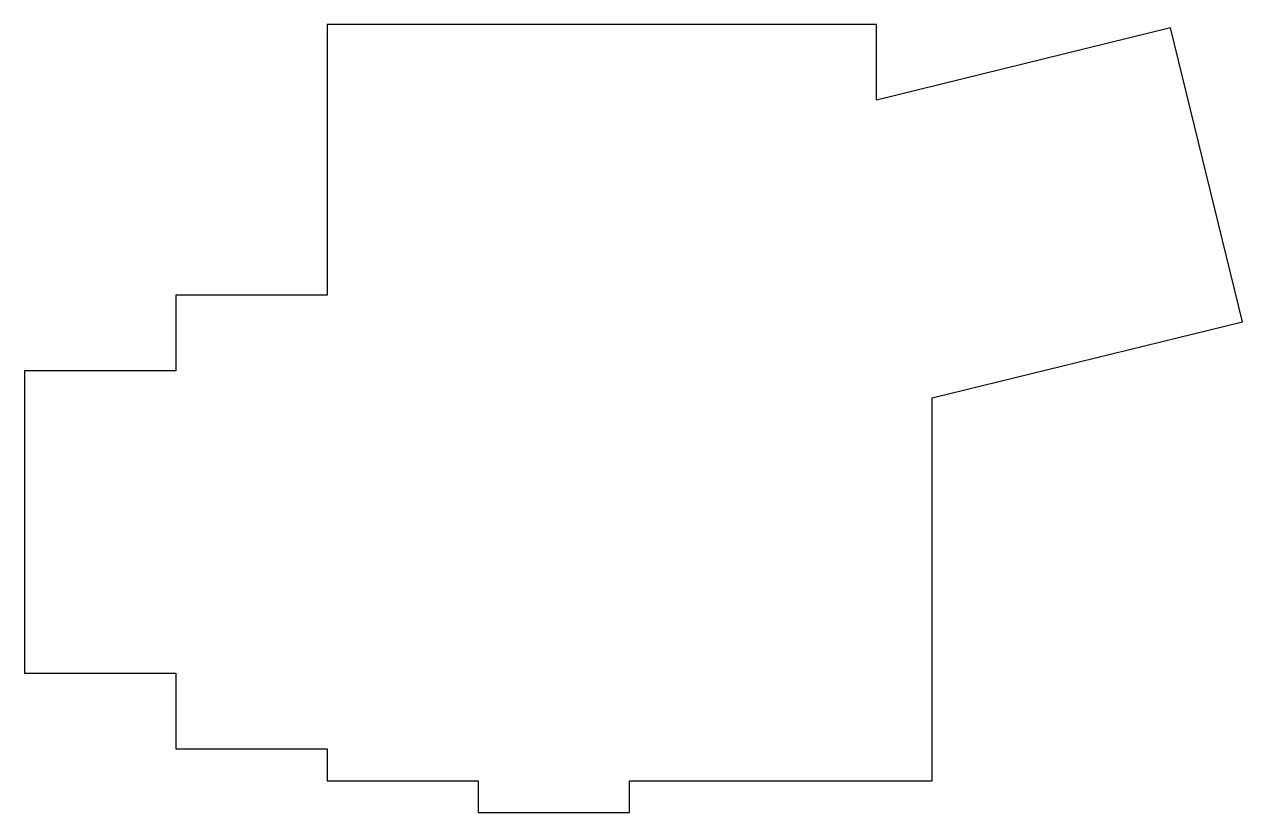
# Model space of a CAD drawing. Header units: metres. Extents: x 4 to 157, y 4 to 103.
import ezdxf

# ---------------------------------------------------------------- set-up
doc = ezdxf.new("R2010")
doc.units = ezdxf.units.M

msp = doc.modelspace()

# ---------------------------------------------------------------- linework, layer by layer
for p, q in [((111, 103), (42, 103)), ((42, 103), (42, 69)), ((111, 93.5), (111, 103)), ((147.903, 102.564), (111, 93.5)), ((156.967, 65.6608), (147.903, 102.564)), ((42, 69), (23, 69)), ((23, 69), (23, 59.5)), ((118, 56.0899), (156.967, 65.6608)), ((23, 59.5), (4, 59.5)), ((4, 59.5), (4, 21.5)), ((118, 8), (118, 56.0899)), ((4, 21.5), (23, 21.5)), ((23, 21.5), (23, 12)), ((23, 12), (42, 12)), ((42, 12), (42, 8)), ((42, 8), (61, 8)), ((61, 8), (61, 4)), ((80, 8), (118, 8)), ((80, 4), (80, 8)), ((61, 4), (80, 4))]:
    msp.add_line(p, q)

doc.saveas('drawing.dxf')
